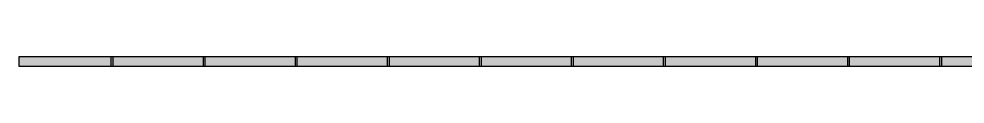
# Model space of a CAD drawing. Header units: centimetres. Extents: x -18.6 to 18.8, y -13 to 11.8.
# Drawn here: x -18.562 to -16.776, y -12.957 to -12.94 of the extents above; entities that cross this region are included whole.
import ezdxf

# ---------------------------------------------------------------- set-up
doc = ezdxf.new("R2010")
doc.units = ezdxf.units.CM
doc.header["$MEASUREMENT"] = 0
doc.layers.add('Layer 1', color=7, linetype='Continuous')

msp = doc.modelspace()

# ---------------------------------------------------------------- hatches: boundary and pattern name
at = {"layer": 'Layer 1', "true_color": 0x373435}
h = msp.add_hatch(color=250, dxfattribs=at)
edge = h.paths.add_edge_path()
edge.add_spline(control_points=[(-18.38389, -12.93991), (-18.38389, -12.93991), (-18.38389, -12.95728), (-18.38389, -12.95728), (-18.38389, -12.95728), (-18.56184, -12.95728), (-18.56184, -12.95728), (-18.56184, -12.95728), (-18.56184, -12.93991), (-18.56184, -12.93991), (-18.56184, -12.93991), (-18.38389, -12.93991), (-18.38389, -12.93991)], knot_values=[0, 0, 0, 0, 0.25, 0.25, 0.25, 0.5, 0.5, 0.5, 0.75, 0.75, 0.75, 1, 1, 1, 1], degree=3, periodic=1)
h = msp.add_hatch(color=250, dxfattribs=at)
edge = h.paths.add_edge_path()
edge.add_spline(control_points=[(-18.21012, -12.93991), (-18.21012, -12.93991), (-18.21012, -12.95728), (-18.21012, -12.95728), (-18.21012, -12.95728), (-18.38807, -12.95728), (-18.38807, -12.95728), (-18.38807, -12.95728), (-18.38807, -12.93991), (-18.38807, -12.93991), (-18.38807, -12.93991), (-18.21012, -12.93991), (-18.21012, -12.93991)], knot_values=[0, 0, 0, 0, 0.25, 0.25, 0.25, 0.5, 0.5, 0.5, 0.75, 0.75, 0.75, 1, 1, 1, 1], degree=3, periodic=1)
h = msp.add_hatch(color=250, dxfattribs=at)
edge = h.paths.add_edge_path()
edge.add_spline(control_points=[(-18.03636, -12.93991), (-18.03636, -12.93991), (-18.03636, -12.95728), (-18.03636, -12.95728), (-18.03636, -12.95728), (-18.2143, -12.95728), (-18.2143, -12.95728), (-18.2143, -12.95728), (-18.2143, -12.93991), (-18.2143, -12.93991), (-18.2143, -12.93991), (-18.03636, -12.93991), (-18.03636, -12.93991)], knot_values=[0, 0, 0, 0, 0.25, 0.25, 0.25, 0.5, 0.5, 0.5, 0.75, 0.75, 0.75, 1, 1, 1, 1], degree=3, periodic=1)
h = msp.add_hatch(color=250, dxfattribs=at)
edge = h.paths.add_edge_path()
edge.add_spline(control_points=[(-17.86259, -12.93991), (-17.86259, -12.93991), (-17.86259, -12.95728), (-17.86259, -12.95728), (-17.86259, -12.95728), (-18.04053, -12.95728), (-18.04053, -12.95728), (-18.04053, -12.95728), (-18.04053, -12.93991), (-18.04053, -12.93991), (-18.04053, -12.93991), (-17.86259, -12.93991), (-17.86259, -12.93991)], knot_values=[0, 0, 0, 0, 0.25, 0.25, 0.25, 0.5, 0.5, 0.5, 0.75, 0.75, 0.75, 1, 1, 1, 1], degree=3, periodic=1)
h = msp.add_hatch(color=250, dxfattribs=at)
edge = h.paths.add_edge_path()
edge.add_spline(control_points=[(-17.68882, -12.93991), (-17.68882, -12.93991), (-17.68882, -12.95728), (-17.68882, -12.95728), (-17.68882, -12.95728), (-17.86676, -12.95728), (-17.86676, -12.95728), (-17.86676, -12.95728), (-17.86676, -12.93991), (-17.86676, -12.93991), (-17.86676, -12.93991), (-17.68882, -12.93991), (-17.68882, -12.93991)], knot_values=[0, 0, 0, 0, 0.25, 0.25, 0.25, 0.5, 0.5, 0.5, 0.75, 0.75, 0.75, 1, 1, 1, 1], degree=3, periodic=1)
h = msp.add_hatch(color=250, dxfattribs=at)
edge = h.paths.add_edge_path()
edge.add_spline(control_points=[(-17.51505, -12.93991), (-17.51505, -12.93991), (-17.51505, -12.95728), (-17.51505, -12.95728), (-17.51505, -12.95728), (-17.69299, -12.95728), (-17.69299, -12.95728), (-17.69299, -12.95728), (-17.69299, -12.93991), (-17.69299, -12.93991), (-17.69299, -12.93991), (-17.51505, -12.93991), (-17.51505, -12.93991)], knot_values=[0, 0, 0, 0, 0.25, 0.25, 0.25, 0.5, 0.5, 0.5, 0.75, 0.75, 0.75, 1, 1, 1, 1], degree=3, periodic=1)
h = msp.add_hatch(color=250, dxfattribs=at)
edge = h.paths.add_edge_path()
edge.add_spline(control_points=[(-17.34128, -12.93991), (-17.34128, -12.93991), (-17.34128, -12.95728), (-17.34128, -12.95728), (-17.34128, -12.95728), (-17.51922, -12.95728), (-17.51922, -12.95728), (-17.51922, -12.95728), (-17.51922, -12.93991), (-17.51922, -12.93991), (-17.51922, -12.93991), (-17.34128, -12.93991), (-17.34128, -12.93991)], knot_values=[0, 0, 0, 0, 0.25, 0.25, 0.25, 0.5, 0.5, 0.5, 0.75, 0.75, 0.75, 1, 1, 1, 1], degree=3, periodic=1)
h = msp.add_hatch(color=250, dxfattribs=at)
edge = h.paths.add_edge_path()
edge.add_spline(control_points=[(-17.16751, -12.93991), (-17.16751, -12.93991), (-17.16751, -12.95728), (-17.16751, -12.95728), (-17.16751, -12.95728), (-17.34545, -12.95728), (-17.34545, -12.95728), (-17.34545, -12.95728), (-17.34545, -12.93991), (-17.34545, -12.93991), (-17.34545, -12.93991), (-17.16751, -12.93991), (-17.16751, -12.93991)], knot_values=[0, 0, 0, 0, 0.25, 0.25, 0.25, 0.5, 0.5, 0.5, 0.75, 0.75, 0.75, 1, 1, 1, 1], degree=3, periodic=1)
h = msp.add_hatch(color=250, dxfattribs=at)
edge = h.paths.add_edge_path()
edge.add_spline(control_points=[(-16.99374, -12.93991), (-16.99374, -12.93991), (-16.99374, -12.95728), (-16.99374, -12.95728), (-16.99374, -12.95728), (-17.17168, -12.95728), (-17.17168, -12.95728), (-17.17168, -12.95728), (-17.17168, -12.93991), (-17.17168, -12.93991), (-17.17168, -12.93991), (-16.99374, -12.93991), (-16.99374, -12.93991)], knot_values=[0, 0, 0, 0, 0.25, 0.25, 0.25, 0.5, 0.5, 0.5, 0.75, 0.75, 0.75, 1, 1, 1, 1], degree=3, periodic=1)
h = msp.add_hatch(color=250, dxfattribs=at)
edge = h.paths.add_edge_path()
edge.add_spline(control_points=[(-16.81997, -12.93991), (-16.81997, -12.93991), (-16.81997, -12.95728), (-16.81997, -12.95728), (-16.81997, -12.95728), (-16.99791, -12.95728), (-16.99791, -12.95728), (-16.99791, -12.95728), (-16.99791, -12.93991), (-16.99791, -12.93991), (-16.99791, -12.93991), (-16.81997, -12.93991), (-16.81997, -12.93991)], knot_values=[0, 0, 0, 0, 0.25, 0.25, 0.25, 0.5, 0.5, 0.5, 0.75, 0.75, 0.75, 1, 1, 1, 1], degree=3, periodic=1)
h = msp.add_hatch(color=250, dxfattribs=at)
edge = h.paths.add_edge_path()
edge.add_spline(control_points=[(-16.6462, -12.93991), (-16.6462, -12.93991), (-16.6462, -12.95728), (-16.6462, -12.95728), (-16.6462, -12.95728), (-16.82414, -12.95728), (-16.82414, -12.95728), (-16.82414, -12.95728), (-16.82414, -12.93991), (-16.82414, -12.93991), (-16.82414, -12.93991), (-16.6462, -12.93991), (-16.6462, -12.93991)], knot_values=[0, 0, 0, 0, 0.25, 0.25, 0.25, 0.5, 0.5, 0.5, 0.75, 0.75, 0.75, 1, 1, 1, 1], degree=3, periodic=1)

# ---------------------------------------------------------------- linework, layer by layer
at = {"layer": 'Layer 1', "color": 250}
for points in [[(-18.38389, -12.93991), (-18.38389, -12.93991), (-18.38389, -12.95728), (-18.38389, -12.95728), (-18.38389, -12.95728), (-18.56184, -12.95728), (-18.56184, -12.95728), (-18.56184, -12.95728), (-18.56184, -12.93991), (-18.56184, -12.93991), (-18.56184, -12.93991), (-18.38389, -12.93991), (-18.38389, -12.93991)], [(-18.21012, -12.93991), (-18.21012, -12.93991), (-18.21012, -12.95728), (-18.21012, -12.95728), (-18.21012, -12.95728), (-18.38807, -12.95728), (-18.38807, -12.95728), (-18.38807, -12.95728), (-18.38807, -12.93991), (-18.38807, -12.93991), (-18.38807, -12.93991), (-18.21012, -12.93991), (-18.21012, -12.93991)], [(-18.03636, -12.93991), (-18.03636, -12.93991), (-18.03636, -12.95728), (-18.03636, -12.95728), (-18.03636, -12.95728), (-18.2143, -12.95728), (-18.2143, -12.95728), (-18.2143, -12.95728), (-18.2143, -12.93991), (-18.2143, -12.93991), (-18.2143, -12.93991), (-18.03636, -12.93991), (-18.03636, -12.93991)], [(-17.86259, -12.93991), (-17.86259, -12.93991), (-17.86259, -12.95728), (-17.86259, -12.95728), (-17.86259, -12.95728), (-18.04053, -12.95728), (-18.04053, -12.95728), (-18.04053, -12.95728), (-18.04053, -12.93991), (-18.04053, -12.93991), (-18.04053, -12.93991), (-17.86259, -12.93991), (-17.86259, -12.93991)], [(-17.68882, -12.93991), (-17.68882, -12.93991), (-17.68882, -12.95728), (-17.68882, -12.95728), (-17.68882, -12.95728), (-17.86676, -12.95728), (-17.86676, -12.95728), (-17.86676, -12.95728), (-17.86676, -12.93991), (-17.86676, -12.93991), (-17.86676, -12.93991), (-17.68882, -12.93991), (-17.68882, -12.93991)], [(-17.51505, -12.93991), (-17.51505, -12.93991), (-17.51505, -12.95728), (-17.51505, -12.95728), (-17.51505, -12.95728), (-17.69299, -12.95728), (-17.69299, -12.95728), (-17.69299, -12.95728), (-17.69299, -12.93991), (-17.69299, -12.93991), (-17.69299, -12.93991), (-17.51505, -12.93991), (-17.51505, -12.93991)], [(-17.34128, -12.93991), (-17.34128, -12.93991), (-17.34128, -12.95728), (-17.34128, -12.95728), (-17.34128, -12.95728), (-17.51922, -12.95728), (-17.51922, -12.95728), (-17.51922, -12.95728), (-17.51922, -12.93991), (-17.51922, -12.93991), (-17.51922, -12.93991), (-17.34128, -12.93991), (-17.34128, -12.93991)], [(-17.16751, -12.93991), (-17.16751, -12.93991), (-17.16751, -12.95728), (-17.16751, -12.95728), (-17.16751, -12.95728), (-17.34545, -12.95728), (-17.34545, -12.95728), (-17.34545, -12.95728), (-17.34545, -12.93991), (-17.34545, -12.93991), (-17.34545, -12.93991), (-17.16751, -12.93991), (-17.16751, -12.93991)], [(-16.99374, -12.93991), (-16.99374, -12.93991), (-16.99374, -12.95728), (-16.99374, -12.95728), (-16.99374, -12.95728), (-17.17168, -12.95728), (-17.17168, -12.95728), (-17.17168, -12.95728), (-17.17168, -12.93991), (-17.17168, -12.93991), (-17.17168, -12.93991), (-16.99374, -12.93991), (-16.99374, -12.93991)], [(-16.81997, -12.93991), (-16.81997, -12.93991), (-16.81997, -12.95728), (-16.81997, -12.95728), (-16.81997, -12.95728), (-16.99791, -12.95728), (-16.99791, -12.95728), (-16.99791, -12.95728), (-16.99791, -12.93991), (-16.99791, -12.93991), (-16.99791, -12.93991), (-16.81997, -12.93991), (-16.81997, -12.93991)], [(-16.6462, -12.93991), (-16.6462, -12.93991), (-16.6462, -12.95728), (-16.6462, -12.95728), (-16.6462, -12.95728), (-16.82414, -12.95728), (-16.82414, -12.95728), (-16.82414, -12.95728), (-16.82414, -12.93991), (-16.82414, -12.93991), (-16.82414, -12.93991), (-16.6462, -12.93991), (-16.6462, -12.93991)]]:
    msp.add_open_spline(points, degree=3, knots=[0, 0, 0, 0, 0.25, 0.25, 0.25, 0.5, 0.5, 0.5, 0.75, 0.75, 0.75, 1, 1, 1, 1], dxfattribs=at)

doc.saveas('drawing.dxf')
